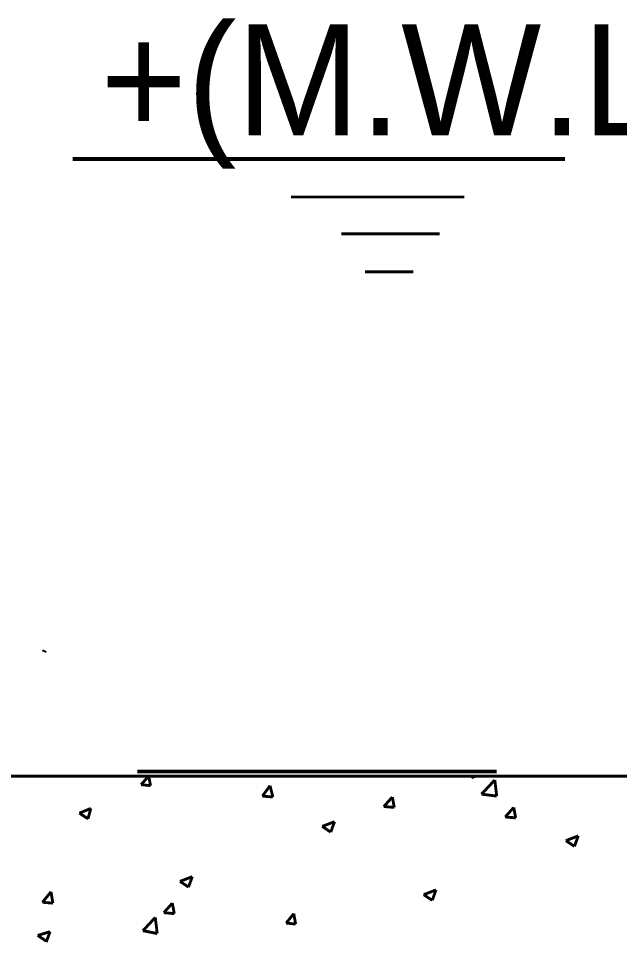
# Model space of a CAD drawing. Extents: x -2.4 to 13.4, y -16 to -5.
# Drawn here: x 4.06 to 5.116, y -13.246 to -11.62 of the extents above; entities that cross this region are included whole.
import ezdxf

# ---------------------------------------------------------------- set-up
doc = ezdxf.new("R2010")
doc.units = 0
doc.header["$MEASUREMENT"] = 0

msp = doc.modelspace()

# ---------------------------------------------------------------- linework, layer by layer
at = {"color": 0}
for points, const_width in [([(4.15535, -11.86718), (4.20368, -11.86718)], 0.00667), ([(4.20368, -11.86718), (5.02036, -11.86718)], 0.00667), ([(4.77367, -11.86718), (4.40703, -11.86718)], 0.005), ([(4.47366, -11.86718), (4.95368, -11.86718)], 0.005), ([(4.53864, -11.93386), (4.84365, -11.93386)], 0.005), ([(4.62703, -11.99886), (4.80031, -11.99886)], 0.005), ([(4.6687, -12.06552), (4.75365, -12.06552)], 0.005), ([(4.26868, -12.94384), (4.31702, -12.94384)], 0.00667), ([(4.31702, -12.94384), (4.90035, -12.94384)], 0.00667), ([(7.8537, -12.95219), (0.84698, -12.95219)], 0.005), ([(4.27535, -12.96716), (4.28864, -12.95219)], 0.005), ([(4.292, -12.96884), (4.28864, -12.95219)], 0.005), ([(4.85532, -12.95219), (4.86031, -12.95551)], 0.005), ([(4.86031, -12.95551), (4.86031, -12.95219)], 0.005), ([(4.87366, -12.98383), (4.89699, -12.95887)], 0.005), ([(4.90035, -12.98719), (4.89699, -12.95887)], 0.005), ([(4.27535, -12.96716), (4.292, -12.96884)], 0.005), ([(4.48868, -12.98719), (4.50203, -12.96884)], 0.005), ([(4.50702, -12.98887), (4.50203, -12.96884)], 0.005), ([(4.48868, -12.98719), (4.50702, -12.98887)], 0.005), ([(4.702, -13.00552), (4.71697, -12.98887)], 0.005), ([(4.72034, -13.00715), (4.71697, -12.98887)], 0.005), ([(4.87366, -12.98383), (4.90035, -12.98719)], 0.005), ([(4.167, -13.01719), (4.18703, -13.00883)], 0.005), ([(4.18199, -13.02718), (4.18703, -13.00883)], 0.005), ([(4.702, -13.00552), (4.72034, -13.00715)], 0.005), ([(4.91532, -13.02386), (4.93035, -13.00715)], 0.005), ([(4.93367, -13.0255), (4.93035, -13.00715)], 0.005), ([(4.167, -13.01719), (4.18199, -13.02718)], 0.005), ([(4.91532, -13.02386), (4.93367, -13.0255)], 0.005), ([(4.59365, -13.04052), (4.61536, -13.03216)], 0.005), ([(4.59365, -13.04052), (4.60868, -13.05049)], 0.005), ([(4.60868, -13.05049), (4.61536, -13.03216)], 0.005), ([(5.02199, -13.06552), (5.0437, -13.05718)], 0.005), ([(5.03702, -13.07551), (5.0437, -13.05718)], 0.005), ([(5.02199, -13.06552), (5.03702, -13.07551)], 0.005), ([(4.34365, -13.1372), (4.36536, -13.12884)], 0.005), ([(4.34365, -13.1372), (4.35868, -13.14718)], 0.005), ([(4.35868, -13.14718), (4.36536, -13.12884)], 0.005), ([(4.10202, -13.17381), (4.11699, -13.15554)], 0.005), ([(4.12035, -13.17549), (4.11699, -13.15554)], 0.005), ([(4.77199, -13.16052), (4.7937, -13.15218)], 0.005), ([(4.78702, -13.17051), (4.7937, -13.15218)], 0.005), ([(4.10202, -13.17381), (4.12035, -13.17549)], 0.005), ([(4.77199, -13.16052), (4.78702, -13.17051)], 0.005), ([(4.31534, -13.19216), (4.33031, -13.17549)], 0.005), ([(4.33367, -13.19384), (4.33031, -13.17549)], 0.005), ([(4.27867, -13.22384), (4.30031, -13.20051)], 0.005), ([(4.30367, -13.22883), (4.30031, -13.20051)], 0.005), ([(4.31534, -13.19216), (4.33367, -13.19384)], 0.005), ([(4.53035, -13.21049), (4.5437, -13.19384)], 0.005), ([(4.547, -13.21218), (4.5437, -13.19384)], 0.005), ([(4.53035, -13.21049), (4.547, -13.21218)], 0.005), ([(4.09365, -13.23219), (4.11536, -13.22552)], 0.005), ([(4.09365, -13.23219), (4.10868, -13.24218)], 0.005), ([(4.10868, -13.24386), (4.11536, -13.22552)], 0.005), ([(4.27867, -13.22384), (4.30367, -13.22883)], 0.005)]:
    msp.add_lwpolyline(points, dxfattribs=dict(at, const_width=const_width))
msp.add_lwpolyline([(4.10202, -12.73051), (4.10868, -12.73383)], dxfattribs=at)
at = {"color": 0, "const_width": 0.005}
for points in [[(4.19702, -12.95887), (4.19702, -12.95887)], [(4.39699, -12.95887), (4.39699, -12.95887)], [(4.19534, -12.97054), (4.19534, -12.97054)], [(4.28366, -12.97384), (4.28366, -12.97384)], [(4.35202, -12.96716), (4.35202, -12.96716)], [(4.357, -12.96548), (4.357, -12.96548)], [(4.51532, -12.97216), (4.51532, -12.97216)], [(4.67368, -12.97883), (4.67368, -12.97883)], [(5.07034, -12.97715), (5.07034, -12.97715)], [(5.10868, -12.96386), (5.10868, -12.96386)], [(4.19702, -12.98887), (4.19702, -12.98887)], [(4.21036, -12.98383), (4.21036, -12.98383)], [(4.83367, -12.98551), (4.83367, -12.98551)], [(4.95699, -12.99218), (4.95699, -12.99218)], [(4.95867, -12.98219), (4.95867, -12.98219)], [(4.99199, -12.99218), (4.99199, -12.99218)], [(4.80535, -13.00384), (4.80535, -13.00384)], [(4.88202, -13.00216), (4.88202, -13.00216)], [(5.05199, -12.99886), (5.05199, -12.99886)], [(4.65197, -13.0255), (4.65197, -13.0255)], [(4.69364, -13.02718), (4.69364, -13.02718)], [(4.58199, -13.0422), (4.58199, -13.0422)], [(4.87865, -13.02886), (4.87865, -13.02886)], [(4.50034, -13.04551), (4.50034, -13.04551)], [(4.50702, -13.05049), (4.50702, -13.05049)], [(4.70368, -13.05886), (4.70368, -13.05886)], [(4.31864, -13.07551), (4.31864, -13.07551)], [(4.34866, -13.06552), (4.34866, -13.06552)], [(5.10532, -13.06216), (5.10532, -13.06216)], [(4.19364, -13.08886), (4.19364, -13.08886)], [(4.20531, -13.09048), (4.20531, -13.09048)], [(4.53035, -13.08718), (4.53035, -13.08718)], [(4.95531, -13.08219), (4.95531, -13.08219)], [(4.13202, -13.10052), (4.13202, -13.10052)], [(4.80199, -13.10383), (4.80199, -13.10383)], [(4.87865, -13.10883), (4.87865, -13.10883)], [(4.9487, -13.09384), (4.9487, -13.09384)], [(4.99199, -13.09384), (4.99199, -13.09384)], [(4.13868, -13.11051), (4.13868, -13.11051)], [(4.29868, -13.11718), (4.29868, -13.11718)], [(4.357, -13.11718), (4.357, -13.11718)], [(4.45699, -13.12386), (4.45699, -13.12386)], [(4.64699, -13.12554), (4.64699, -13.12554)], [(4.77535, -13.12386), (4.77535, -13.12386)], [(4.80367, -13.11886), (4.80367, -13.11886)], [(4.61699, -13.13052), (4.61699, -13.13052)], [(4.77535, -13.1372), (4.77535, -13.1372)], [(4.18367, -13.14718), (4.18367, -13.14718)], [(4.202, -13.1505), (4.202, -13.1505)], [(4.36031, -13.15716), (4.36031, -13.15716)], [(4.49697, -13.14381), (4.49697, -13.14381)], [(4.60202, -13.15386), (4.60202, -13.15386)], [(4.61536, -13.14381), (4.61536, -13.14381)], [(4.93367, -13.14381), (4.93367, -13.14381)], [(5.09365, -13.1505), (5.09365, -13.1505)], [(4.34365, -13.16552), (4.34365, -13.16552)], [(4.42867, -13.16883), (4.42867, -13.16883)], [(4.50365, -13.15884), (4.50365, -13.15884)], [(4.52036, -13.16384), (4.52036, -13.16384)], [(4.67867, -13.17051), (4.67867, -13.17051)], [(5.10202, -13.16215), (5.10202, -13.16215)], [(4.19034, -13.18716), (4.19034, -13.18716)], [(4.42867, -13.18386), (4.42867, -13.18386)], [(4.83867, -13.17718), (4.83867, -13.17718)], [(4.24036, -13.19384), (4.24036, -13.19384)], [(4.12703, -13.20887), (4.12703, -13.20887)], [(4.25534, -13.21218), (4.25534, -13.21218)], [(4.08031, -13.24218), (4.08031, -13.24218)]]:
    msp.add_lwpolyline(points, close=True, dxfattribs=at)

# ---------------------------------------------------------------- texts
at = {"color": 0}
msp.add_text('+(M.W.L)', height=0.195, dxfattribs=at).set_placement((4.20367, -11.82551))

doc.saveas('drawing.dxf')
